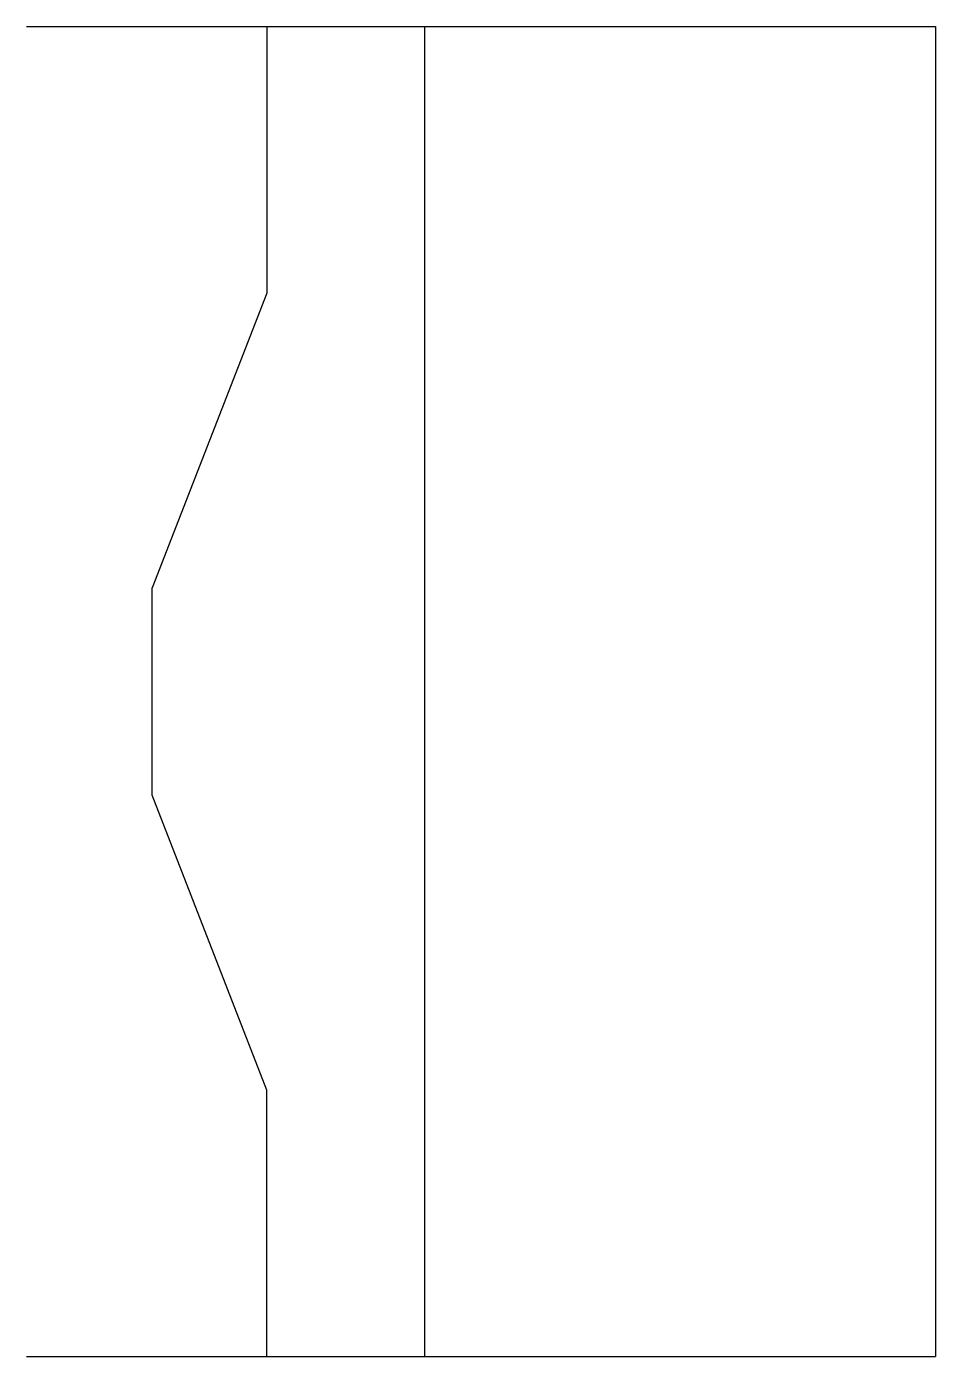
# Model space of a CAD drawing. Header units: millimetres. Extents: x 0 to 82, y 0 to 120.
import ezdxf

# ---------------------------------------------------------------- set-up
doc = ezdxf.new("R2010")
doc.units = ezdxf.units.MM

# ---------------------------------------------------------------- blocks, each defined once
blk = doc.blocks.new('CHÔNG SET')
at = {"color": 1}
for p, q in [((24290.42, 2886.79), (24372.42, 2886.79)), ((24312.09, 2886.79), (24312.09, 2862.75)), ((24326.31, 2886.79), (24326.31, 2862.87)), ((24372.42, 2886.79), (24372.42, 2766.79)), ((24312.09, 2862.75), (24301.75, 2836.13)), ((24326.31, 2862.87), (24326.31, 2766.79)), ((24301.75, 2817.45), (24301.75, 2836.13)), ((24312.09, 2790.82), (24301.75, 2817.45)), ((24312.09, 2766.79), (24312.09, 2790.82)), ((24290.42, 2766.79), (24372.42, 2766.79))]:
    blk.add_line(p, q, dxfattribs=at)

msp = doc.modelspace()

# ---------------------------------------------------------------- block references
msp.add_blockref('CHÔNG SET', (-24290.42, -2766.79))

doc.saveas('drawing.dxf')
